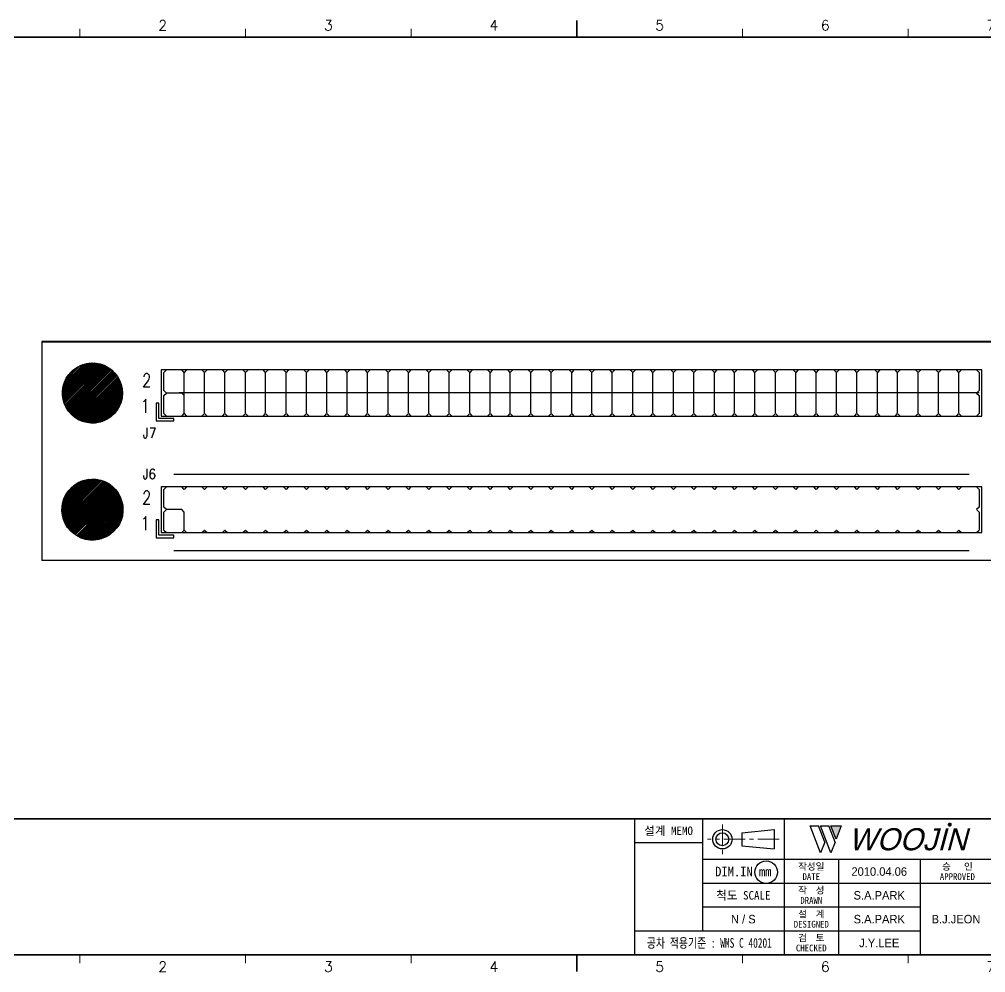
# Model space of a CAD drawing. Extents: x 295 to 953, y 10 to 290.
# Drawn here: x 522.9 to 807.3, y 9.8 to 290.2 of the extents above; entities that cross this region are included whole.
import ezdxf
from ezdxf.enums import TextEntityAlignment as Align

# ---------------------------------------------------------------- set-up
doc = ezdxf.new("R2010")
doc.units = 0
doc.header["$LTSCALE"] = 5
doc.header["$MEASUREMENT"] = 0
doc.linetypes.add('CENTER', pattern=[2, 1.25, -0.25, 0.25, -0.25])
doc.layers.get('0').update_dxf_attribs({"linetype": 'CONTINUOUS', "lineweight": 25})
doc.layers.add('2', color=2, linetype='CENTER', lineweight=13)
doc.layers.add('6', color=6, linetype='CONTINUOUS', lineweight=13)
for name, color, linetype in [('CK', 7, 'CONTINUOUS'), ('D2', 1, 'CONTINUOUS'), ('SHEET', 3, 'CONTINUOUS'), ('문자', 4, 'CONTINUOUS'), ('테두리', 3, 'CONTINUOUS')]:
    doc.layers.add(name, color=color, linetype=linetype)
doc.styles.add('MARK', font='ARLRDBD.TTF')
doc.styles.get("Standard").update_dxf_attribs({"font": 'simplex.shx'})
doc.styles.add('굴림', font='')
doc.styles.add('굴림체', font='')
doc.styles.get('굴림').set_extended_font_data('Gulim')
doc.styles.get('굴림체').set_extended_font_data('GulimChe')

# ---------------------------------------------------------------- blocks, each defined once
blk = doc.blocks.new('B')
at = {"layer": '문자'}
blk.add_hatch(color=256, dxfattribs=at).paths.add_polyline_path([(13.79, 10), (15.31, 6), (16.84, 10)])
at = {"color": 4, "const_width": 0.6}
blk.add_lwpolyline([(48.46, 10.32, 1), (49.06, 10.32, 1)], format="xyb", close=True, dxfattribs=at)
at = {"layer": '문자'}
for p, q in [((10.73, 2), (7.68, 10)), ((7.68, 10), (10.09, 10)), ((11.94, 5.16), (10.09, 10)), ((10.73, 10), (13.15, 10)), ((13.79, 2), (10.73, 10)), ((14.99, 5.16), (13.15, 10)), ((13.79, 10), (16.84, 10)), ((15.31, 6), (13.79, 10)), ((16.84, 10), (15.31, 6)), ((11.94, 5.16), (10.73, 2)), ((14.99, 5.16), (13.79, 2))]:
    blk.add_line(p, q, dxfattribs=at)
at = {"layer": '문자', "style": 'MARK', "oblique": 15}
blk.add_text('WOOJIN', height=6.5, dxfattribs=at).set_placement((36.4, 6), align=Align.MIDDLE_CENTER)
blk = doc.blocks.new('C')
blk.add_line((15, 285), (15, 285))
at = {"layer": '2'}
for p, q in [((252.83, 53.35), (252.83, 44.65)), ((269.53, 49), (248.48, 49))]:
    blk.add_line(p, q, dxfattribs=at)
at = {"layer": 'SHEET'}
for p, q in [((393.14, 60.3), (392.07, 56.28)), ((22, 55), (22, 15)), ((227, 55), (227, 15)), ((247, 55), (247, 22)), ((271, 55), (271, 15)), ((271, 55), (271, 15)), ((333, 55), (333, 15)), ((247, 48), (227, 48)), ((333, 43), (247, 43)), ((287, 43), (287, 15)), ((311, 43), (311, 15)), ((405, 45), (333, 45)), ((333, 36), (247, 36)), ((311, 29), (247, 29)), ((405, 29), (333, 29)), ((396, 29), (396, 15)), ((311, 22), (227, 22))]:
    blk.add_line(p, q, dxfattribs=at)
at = {"layer": 'SHEET', "color": 4}
for p, q in [((258.53, 50.9), (268.03, 51.85)), ((268.03, 51.85), (268.03, 46.15)), ((258.53, 50.9), (258.53, 47.1)), ((258.53, 47.1), (268.03, 46.15))]:
    blk.add_line(p, q, dxfattribs=at)
at = {"layer": 'SHEET'}
for points in [[(333, 55), (380.19, 55), (380.19, 63.49), (333, 63.49)], [(380.19, 55), (405, 55), (405, 63.49), (380.19, 63.49)]]:
    blk.add_lwpolyline(points, close=True, dxfattribs=at)
at = {"layer": 'SHEET', "color": 4}
for radius in [2.85, 1.9]:
    blk.add_circle((252.83, 49), radius, dxfattribs=at)
at = {"layer": 'SHEET'}
blk.add_circle((265.7, 39.32), 3.32, dxfattribs=at)
at = {"layer": '테두리'}
blk.add_line((405, 285), (405, 15), dxfattribs=at)
for points, const_width in [([(210, 290), (210, 285)], 0.5), ([(63.75, 287.5), (63.75, 285)], 0.3), ([(112.5, 287.5), (112.5, 285)], 0.3), ([(161.25, 287.5), (161.25, 285)], 0.3), ([(258.75, 287.5), (258.75, 285)], 0.3), ([(307.5, 287.5), (307.5, 285)], 0.3), ([(356.25, 287.5), (356.25, 285)], 0.3), ([(15, 285), (15, 15), (405, 15), (405, 285), (15, 285)], 0.5), ([(12.5, 240), (15, 240)], 0.3), ([(407.5, 240), (405, 240)], 0.3), ([(12.5, 195), (15, 195)], 0.3), ([(407.5, 195), (405, 195)], 0.3), ([(10, 150), (15, 150)], 0.5), ([(410, 150), (405, 150)], 0.5), ([(12.5, 105), (15, 105)], 0.3), ([(407.5, 105), (405, 105)], 0.3), ([(12.5, 60), (15, 60)], 0.3), ([(407.5, 60), (405, 60)], 0.3), ([(15, 55), (405, 55)], 0.5), ([(63.75, 12.5), (63.75, 15)], 0.3), ([(112.5, 12.5), (112.5, 15)], 0.3), ([(161.25, 12.5), (161.25, 15)], 0.3), ([(210, 10), (210, 15)], 0.5), ([(258.75, 12.5), (258.75, 15)], 0.3), ([(307.5, 12.5), (307.5, 15)], 0.3), ([(356.25, 12.5), (356.25, 15)], 0.3)]:
    blk.add_lwpolyline(points, dxfattribs=dict(at, const_width=const_width))
blk.add_blockref('B', (271, 43))
at = {"layer": '문자'}
for s, p in [('1', (39.38, 288.5)), ('2', (88.12, 288.5)), ('3', (136.88, 288.5)), ('4', (185.62, 288.5)), ('5', (234.38, 288.5)), ('6', (283.12, 288.5)), ('7', (331.88, 288.5)), ('8', (380.62, 288.5)), ('A', (11.5, 262.5)), ('A', (408.5, 262.5)), ('B', (11.5, 217.5)), ('B', (408.5, 217.5)), ('C', (11.5, 172.5)), ('C', (408.5, 172.5)), ('D', (11.5, 127.5)), ('D', (408.5, 127.5)), ('E', (11.5, 82.5)), ('E', (408.5, 82.5)), ('F', (11.5, 37.5)), ('F', (408.5, 37.5)), ('1', (39.38, 11.5)), ('2', (88.12, 11.5)), ('3', (136.88, 11.5)), ('4', (185.62, 11.5)), ('5', (234.38, 11.5)), ('6', (283.12, 11.5)), ('7', (331.88, 11.5)), ('8', (380.62, 11.5))]:
    blk.add_text(s, height=3, dxfattribs=at).set_placement(p, align=Align.MIDDLE)
at = {"layer": '문자', "style": '굴림체'}
for s, height, p in [('SUB-TITLE', 2, (339.77, 61.98)), ('SHEET', 2, (384.24, 61.74)), ('설계 MEMO', 2.5, (237, 51.5)), ('DIM.IN mm', 2.85, (259, 39.5)), ('작성일', 2, (279, 41)), ('승   인', 2, (322, 41)), ('DATE', 2, (279, 38)), ('APPROVED', 2, (322, 38)), ('작  성', 2, (279, 34)), ('척도 SCALE', 2.5, (259, 32.5)), ('DRAWN', 2, (279, 31)), ('설  계', 2, (279, 27)), ('DESIGNED', 2, (279, 24)), ('검  토', 2, (279, 20)), ('CHECKED', 2, (279, 17))]:
    blk.add_text(s, height=height, dxfattribs=at).set_placement(p, align=Align.MIDDLE_CENTER)
blk.add_text('개정  REVISION', height=3, rotation=90, dxfattribs=at).set_placement((18.5, 35), align=Align.MIDDLE_CENTER)
for s, p in [('TITLE', (333.95, 42.05)), ('DWG.NO.', (333.95, 26.15))]:
    blk.add_text(s, height=2, dxfattribs=at).set_placement(p)
at = {"layer": '문자', "style": '굴림체', "width": 0.75}
blk.add_text('공차 적용기준 : WMS C 40201', height=2.85, dxfattribs=at).set_placement((249, 18.5), align=Align.MIDDLE_CENTER)

msp = doc.modelspace()

# ---------------------------------------------------------------- linework, layer by layer
at = {"layer": 'CK', "color": 7}
for p, q in [((535.57, 180.91), (543.8, 189.14)), ((535.57, 180.45), (544.26, 189.14)), ((535.57, 180.07), (544.64, 189.14)), ((535.57, 179.62), (545.1, 189.14)), ((535.65, 181.44), (543.35, 189.06)), ((535.65, 179.23), (545.48, 189.06)), ((535.73, 178.85), (545.86, 189.06)), ((535.73, 181.9), (542.81, 188.99)), ((535.73, 178.47), (546.24, 188.99)), ((535.8, 178.17), (546.55, 188.91)), ((535.88, 182.51), (542.28, 188.91)), ((535.95, 177.79), (546.93, 188.76)), ((536.03, 183.12), (541.67, 188.68)), ((536.03, 177.48), (547.23, 188.68)), ((536.11, 177.18), (547.54, 188.61)), ((536.26, 183.81), (540.91, 188.45)), ((536.26, 176.87), (547.84, 188.45)), ((536.41, 176.57), (548.15, 188.3)), ((536.56, 176.26), (548.45, 188.15)), ((536.72, 184.64), (540.07, 188)), ((536.72, 175.96), (548.76, 188)), ((536.87, 175.73), (548.98, 187.85)), ((539.31, 187.54), (540.37, 188.15)), ((540.37, 188.15), (541.59, 188.68)), ((541.59, 188.68), (542.81, 188.99)), ((542.81, 188.99), (544.11, 189.14)), ((544.11, 189.14), (545.4, 189.06)), ((545.4, 189.06), (546.7, 188.84)), ((546.7, 188.84), (547.92, 188.45)), ((547.92, 188.45), (549.06, 187.85)), ((549.06, 187.85), (550.13, 187.08)), ((536.72, 184.64), (537.48, 185.71)), ((537.02, 175.42), (549.29, 187.69)), ((537.17, 175.2), (549.52, 187.54)), ((537.4, 174.97), (549.75, 187.31)), ((537.48, 185.71), (538.32, 186.7)), ((537.55, 174.74), (549.98, 187.16)), ((537.71, 186.09), (538.62, 187.01)), ((537.78, 174.51), (550.28, 186.93)), ((537.94, 174.28), (550.43, 186.78)), ((538.16, 174.05), (550.66, 186.55)), ((538.32, 186.7), (539.31, 187.54)), ((538.39, 173.82), (550.89, 186.32)), ((538.62, 173.6), (551.12, 186.09)), ((538.85, 173.44), (551.27, 185.86)), ((539.08, 173.21), (551.5, 185.64)), ((539.38, 173.06), (551.65, 185.41)), ((539.61, 172.91), (551.88, 185.1)), ((539.84, 172.68), (552.03, 184.87)), ((550.13, 187.08), (551.04, 186.17)), ((551.04, 186.17), (551.8, 185.18)), ((551.8, 185.18), (552.41, 184.04)), ((559.73, 185.64), (559.58, 185.25)), ((559.58, 185.25), (559.58, 185.03)), ((559.81, 185.79), (559.73, 185.64)), ((560.11, 186.02), (559.81, 185.79)), ((560.64, 186.02), (560.11, 186.02)), ((560.95, 185.79), (560.64, 186.02)), ((561.1, 185.64), (560.95, 185.79)), ((561.25, 185.25), (561.1, 185.64)), ((561.1, 184.49), (561.25, 184.87)), ((561.25, 184.87), (561.25, 185.25)), ((564.68, 187.08), (564.68, 173.52)), ((806.16, 187.08), (564.68, 187.08)), ((566.21, 187.08), (565.44, 186.32)), ((565.44, 181.06), (565.44, 186.32)), ((570.7, 187.08), (566.21, 187.08)), ((571.39, 186.32), (570.7, 187.08)), ((572.15, 187.08), (571.39, 186.32)), ((571.39, 174.51), (571.39, 186.47)), ((576.65, 187.08), (572.15, 187.08)), ((577.41, 186.32), (576.65, 187.08)), ((578.17, 187.08), (577.41, 186.32)), ((577.41, 174.51), (577.41, 186.47)), ((582.67, 187.08), (578.17, 187.08)), ((583.43, 186.32), (582.67, 187.08)), ((584.19, 187.08), (583.43, 186.32)), ((583.43, 174.51), (583.43, 186.47)), ((588.68, 187.08), (584.19, 187.08)), ((589.45, 186.32), (588.68, 187.08)), ((590.21, 187.08), (589.45, 186.32)), ((589.45, 174.51), (589.45, 186.47)), ((594.7, 187.08), (590.21, 187.08)), ((595.39, 186.32), (594.7, 187.08)), ((596.15, 187.08), (595.39, 186.32)), ((595.39, 174.51), (595.39, 186.47)), ((600.65, 187.08), (596.15, 187.08)), ((601.41, 186.32), (600.65, 187.08)), ((602.17, 187.08), (601.41, 186.32)), ((601.41, 174.51), (601.41, 186.47)), ((606.67, 187.08), (602.17, 187.08)), ((607.43, 186.32), (606.67, 187.08)), ((608.19, 187.08), (607.43, 186.32)), ((607.43, 174.51), (607.43, 186.47)), ((612.69, 187.08), (608.19, 187.08)), ((613.45, 186.32), (612.69, 187.08)), ((614.14, 187.08), (613.45, 186.32)), ((613.45, 174.51), (613.45, 186.47)), ((618.71, 187.08), (614.14, 187.08)), ((619.39, 186.32), (618.71, 187.08)), ((620.16, 187.08), (619.39, 186.32)), ((619.39, 174.51), (619.39, 186.47)), ((624.65, 187.08), (620.16, 187.08)), ((625.41, 186.32), (624.65, 187.08)), ((626.18, 187.08), (625.41, 186.32)), ((625.41, 174.51), (625.41, 186.47)), ((630.67, 187.08), (626.18, 187.08)), ((631.43, 186.32), (630.67, 187.08)), ((632.2, 187.08), (631.43, 186.32)), ((631.43, 174.51), (631.43, 186.47)), ((636.69, 187.08), (632.2, 187.08)), ((637.45, 186.32), (636.69, 187.08)), ((638.14, 187.08), (637.45, 186.32)), ((637.45, 174.51), (637.45, 186.47)), ((642.63, 187.08), (638.14, 187.08)), ((643.4, 186.32), (642.63, 187.08)), ((644.16, 187.08), (643.4, 186.32)), ((643.4, 174.51), (643.4, 186.47)), ((648.65, 187.08), (644.16, 187.08)), ((649.42, 186.32), (648.65, 187.08)), ((650.18, 187.08), (649.42, 186.32)), ((649.42, 174.51), (649.42, 186.47)), ((654.67, 187.08), (650.18, 187.08)), ((655.44, 186.32), (654.67, 187.08)), ((656.2, 187.08), (655.44, 186.32)), ((655.44, 174.51), (655.44, 186.47)), ((660.69, 187.08), (656.2, 187.08)), ((661.46, 186.32), (660.69, 187.08)), ((662.14, 187.08), (661.46, 186.32)), ((661.46, 174.51), (661.46, 186.47)), ((666.64, 187.08), (662.14, 187.08)), ((667.4, 186.32), (666.64, 187.08)), ((668.16, 187.08), (667.4, 186.32)), ((667.4, 174.51), (667.4, 186.47)), ((672.66, 187.08), (668.16, 187.08)), ((673.42, 186.32), (672.66, 187.08)), ((674.18, 187.08), (673.42, 186.32)), ((673.42, 174.51), (673.42, 186.47)), ((678.68, 187.08), (674.18, 187.08)), ((679.44, 186.32), (678.68, 187.08)), ((680.2, 187.08), (679.44, 186.32)), ((679.44, 174.51), (679.44, 186.47)), ((684.7, 187.08), (680.2, 187.08)), ((685.46, 186.32), (684.7, 187.08)), ((686.14, 187.08), (685.46, 186.32)), ((685.46, 174.51), (685.46, 186.47)), ((690.64, 187.08), (686.14, 187.08)), ((691.4, 186.32), (690.64, 187.08)), ((692.16, 187.08), (691.4, 186.32)), ((691.4, 174.51), (691.4, 186.47)), ((696.66, 187.08), (692.16, 187.08)), ((697.42, 186.32), (696.66, 187.08)), ((698.18, 187.08), (697.42, 186.32)), ((697.42, 174.51), (697.42, 186.47)), ((702.68, 187.08), (698.18, 187.08)), ((703.44, 186.32), (702.68, 187.08)), ((704.2, 187.08), (703.44, 186.32)), ((703.44, 174.51), (703.44, 186.47)), ((708.7, 187.08), (704.2, 187.08)), ((709.39, 186.32), (708.7, 187.08)), ((710.15, 187.08), (709.39, 186.32)), ((709.39, 174.51), (709.39, 186.47)), ((714.64, 187.08), (710.15, 187.08)), ((715.41, 186.32), (714.64, 187.08)), ((716.17, 187.08), (715.41, 186.32)), ((715.41, 174.51), (715.41, 186.47)), ((720.66, 187.08), (716.17, 187.08)), ((721.43, 186.32), (720.66, 187.08)), ((722.19, 187.08), (721.43, 186.32)), ((721.43, 174.51), (721.43, 186.47)), ((726.68, 187.08), (722.19, 187.08)), ((727.45, 186.32), (726.68, 187.08)), ((728.21, 187.08), (727.45, 186.32)), ((727.45, 174.51), (727.45, 186.47)), ((732.7, 187.08), (728.21, 187.08)), ((733.39, 186.32), (732.7, 187.08)), ((734.15, 187.08), (733.39, 186.32)), ((733.39, 174.51), (733.39, 186.47)), ((738.65, 187.08), (734.15, 187.08)), ((739.41, 186.32), (738.65, 187.08)), ((740.17, 187.08), (739.41, 186.32)), ((739.41, 174.51), (739.41, 186.47)), ((744.67, 187.08), (740.17, 187.08)), ((745.43, 186.32), (744.67, 187.08)), ((746.19, 187.08), (745.43, 186.32)), ((745.43, 174.51), (745.43, 186.47)), ((750.69, 187.08), (746.19, 187.08)), ((751.45, 186.32), (750.69, 187.08)), ((752.13, 187.08), (751.45, 186.32)), ((751.45, 174.51), (751.45, 186.47)), ((756.71, 187.08), (752.13, 187.08)), ((757.39, 186.32), (756.71, 187.08)), ((758.15, 187.08), (757.39, 186.32)), ((757.39, 174.51), (757.39, 186.47)), ((762.65, 187.08), (758.15, 187.08)), ((763.41, 186.32), (762.65, 187.08)), ((764.17, 187.08), (763.41, 186.32)), ((763.41, 174.51), (763.41, 186.47)), ((768.67, 187.08), (764.17, 187.08)), ((769.43, 186.32), (768.67, 187.08)), ((770.19, 187.08), (769.43, 186.32)), ((769.43, 174.51), (769.43, 186.47)), ((774.69, 187.08), (770.19, 187.08)), ((775.45, 186.32), (774.69, 187.08)), ((776.14, 187.08), (775.45, 186.32)), ((775.45, 174.51), (775.45, 186.47)), ((780.71, 187.08), (776.14, 187.08)), ((781.39, 186.32), (780.71, 187.08)), ((782.16, 187.08), (781.39, 186.32)), ((781.39, 174.51), (781.39, 186.47)), ((786.65, 187.08), (782.16, 187.08)), ((787.41, 186.32), (786.65, 187.08)), ((788.18, 187.08), (787.41, 186.32)), ((787.41, 174.51), (787.41, 186.47)), ((792.67, 187.08), (788.18, 187.08)), ((793.43, 186.32), (792.67, 187.08)), ((794.2, 187.08), (793.43, 186.32)), ((793.43, 174.51), (793.43, 186.47)), ((798.69, 187.08), (794.2, 187.08)), ((799.45, 186.32), (798.69, 187.08)), ((800.14, 187.08), (799.45, 186.32)), ((799.45, 174.51), (799.45, 186.47)), ((804.64, 187.08), (800.14, 187.08)), ((805.4, 186.32), (804.64, 187.08)), ((805.4, 186.32), (805.4, 181.06)), ((806.16, 173.52), (806.16, 187.08)), ((535.57, 180.99), (535.8, 182.28)), ((535.8, 182.28), (536.18, 183.5)), ((536.18, 183.5), (536.72, 184.64)), ((540.15, 172.53), (552.19, 184.57)), ((540.45, 172.38), (552.34, 184.26)), ((540.76, 172.3), (552.49, 184.04)), ((540.98, 172.15), (552.57, 183.73)), ((541.36, 172), (552.72, 183.43)), ((541.67, 171.92), (552.79, 183.04)), ((541.97, 171.77), (552.95, 182.74)), ((542.28, 171.69), (553.02, 182.43)), ((542.66, 171.61), (553.1, 182.05)), ((552.41, 184.04), (552.87, 182.82)), ((552.87, 182.82), (553.18, 181.6)), ((559.42, 181.98), (560.8, 183.88)), ((560.8, 183.88), (561.1, 184.49)), ((535.57, 179.69), (535.57, 180.99)), ((535.8, 178.4), (535.57, 179.69)), ((543.04, 171.54), (553.18, 181.67)), ((543.42, 171.54), (553.18, 181.29)), ((543.8, 171.46), (553.25, 180.91)), ((544.18, 171.46), (553.25, 180.53)), ((544.64, 171.46), (553.25, 180.07)), ((545.1, 171.46), (553.25, 179.62)), ((553.18, 181.6), (553.25, 180.3)), ((553.25, 180.23), (553.18, 178.93)), ((553.25, 180.3), (553.25, 180.23)), ((561.33, 181.98), (559.42, 181.98)), ((566.21, 180.3), (565.44, 181.06)), ((565.44, 179.54), (566.21, 180.3)), ((565.44, 174.28), (565.44, 179.54)), ((570.7, 180.3), (566.21, 180.3)), ((569.94, 180.45), (805.4, 180.45)), ((571.39, 179.54), (570.7, 180.3)), ((571.39, 174.28), (571.39, 179.54)), ((805.4, 181.06), (804.64, 180.3)), ((804.64, 180.3), (805.4, 179.54)), ((805.4, 179.54), (805.4, 174.28)), ((536.11, 177.18), (535.8, 178.4)), ((536.64, 176.03), (536.11, 177.18)), ((545.56, 171.54), (553.18, 179.16)), ((546.09, 171.61), (553.1, 178.62)), ((546.7, 171.77), (552.95, 178.09)), ((547.31, 171.92), (552.79, 177.41)), ((547.99, 172.22), (552.49, 176.72)), ((552.41, 176.49), (551.73, 175.35)), ((552.87, 177.63), (552.41, 176.49)), ((553.18, 178.93), (552.87, 177.63)), ((559.73, 177.94), (559.42, 177.71)), ((560.11, 178.47), (559.73, 177.94)), ((560.11, 174.51), (560.11, 178.47)), ((563.92, 177.33), (563.16, 177.33)), ((563.16, 177.33), (563.16, 172.07)), ((563.92, 172.83), (563.92, 177.33)), ((537.4, 174.97), (536.64, 176.03)), ((538.24, 173.98), (537.4, 174.97)), ((539.23, 173.14), (538.24, 173.98)), ((548.83, 172.68), (552.11, 175.88)), ((550.97, 174.36), (549.98, 173.44)), ((551.73, 175.35), (550.97, 174.36)), ((564.68, 173.52), (806.16, 173.52)), ((565.44, 174.28), (566.21, 173.52)), ((566.21, 173.52), (570.7, 173.52)), ((570.7, 173.52), (571.39, 174.28)), ((571.39, 174.28), (572.15, 173.52)), ((572.15, 173.52), (576.65, 173.52)), ((576.65, 173.52), (577.41, 174.28)), ((577.41, 174.28), (578.17, 173.52)), ((578.17, 173.52), (582.67, 173.52)), ((582.67, 173.52), (583.43, 174.28)), ((583.43, 174.28), (584.19, 173.52)), ((584.19, 173.52), (588.68, 173.52)), ((588.68, 173.52), (589.45, 174.28)), ((589.45, 174.28), (590.21, 173.52)), ((590.21, 173.52), (594.7, 173.52)), ((594.7, 173.52), (595.39, 174.28)), ((595.39, 174.28), (596.15, 173.52)), ((596.15, 173.52), (600.65, 173.52)), ((600.65, 173.52), (601.41, 174.28)), ((601.41, 174.28), (602.17, 173.52)), ((602.17, 173.52), (606.67, 173.52)), ((606.67, 173.52), (607.43, 174.28)), ((607.43, 174.28), (608.19, 173.52)), ((608.19, 173.52), (612.69, 173.52)), ((612.69, 173.52), (613.45, 174.28)), ((613.45, 174.28), (614.14, 173.52)), ((614.14, 173.52), (618.71, 173.52)), ((618.71, 173.52), (619.39, 174.28)), ((619.39, 174.28), (620.16, 173.52)), ((620.16, 173.52), (624.65, 173.52)), ((624.65, 173.52), (625.41, 174.28)), ((625.41, 174.28), (626.18, 173.52)), ((626.18, 173.52), (630.67, 173.52)), ((630.67, 173.52), (631.43, 174.28)), ((631.43, 174.28), (632.2, 173.52)), ((632.2, 173.52), (636.69, 173.52)), ((636.69, 173.52), (637.45, 174.28)), ((637.45, 174.28), (638.14, 173.52)), ((638.14, 173.52), (642.63, 173.52)), ((642.63, 173.52), (643.4, 174.28)), ((643.4, 174.28), (644.16, 173.52)), ((644.16, 173.52), (648.65, 173.52)), ((648.65, 173.52), (649.42, 174.28)), ((649.42, 174.28), (650.18, 173.52)), ((650.18, 173.52), (654.67, 173.52)), ((654.67, 173.52), (655.44, 174.28)), ((655.44, 174.28), (656.2, 173.52)), ((656.2, 173.52), (660.69, 173.52)), ((660.69, 173.52), (661.46, 174.28)), ((661.46, 174.28), (662.14, 173.52)), ((662.14, 173.52), (666.64, 173.52)), ((666.64, 173.52), (667.4, 174.28)), ((667.4, 174.28), (668.16, 173.52)), ((668.16, 173.52), (672.66, 173.52)), ((672.66, 173.52), (673.42, 174.28)), ((673.42, 174.28), (674.18, 173.52)), ((674.18, 173.52), (678.68, 173.52)), ((678.68, 173.52), (679.44, 174.28)), ((679.44, 174.28), (680.2, 173.52)), ((680.2, 173.52), (684.7, 173.52)), ((684.7, 173.52), (685.46, 174.28)), ((685.46, 174.28), (686.14, 173.52)), ((686.14, 173.52), (690.64, 173.52)), ((690.64, 173.52), (691.4, 174.28)), ((691.4, 174.28), (692.16, 173.52)), ((692.16, 173.52), (696.66, 173.52)), ((696.66, 173.52), (697.42, 174.28)), ((697.42, 174.28), (698.18, 173.52)), ((698.18, 173.52), (702.68, 173.52)), ((702.68, 173.52), (703.44, 174.28)), ((703.44, 174.28), (704.2, 173.52)), ((704.2, 173.52), (708.7, 173.52)), ((708.7, 173.52), (709.39, 174.28)), ((709.39, 174.28), (710.15, 173.52)), ((710.15, 173.52), (714.64, 173.52)), ((714.64, 173.52), (715.41, 174.28)), ((715.41, 174.28), (716.17, 173.52)), ((716.17, 173.52), (720.66, 173.52)), ((720.66, 173.52), (721.43, 174.28)), ((721.43, 174.28), (722.19, 173.52)), ((722.19, 173.52), (726.68, 173.52)), ((726.68, 173.52), (727.45, 174.28)), ((727.45, 174.28), (728.21, 173.52)), ((728.21, 173.52), (732.7, 173.52)), ((732.7, 173.52), (733.39, 174.28)), ((733.39, 174.28), (734.15, 173.52)), ((734.15, 173.52), (738.65, 173.52)), ((738.65, 173.52), (739.41, 174.28)), ((739.41, 174.28), (740.17, 173.52)), ((740.17, 173.52), (744.67, 173.52)), ((744.67, 173.52), (745.43, 174.28)), ((745.43, 174.28), (746.19, 173.52)), ((746.19, 173.52), (750.69, 173.52)), ((750.69, 173.52), (751.45, 174.28)), ((751.45, 174.28), (752.13, 173.52)), ((752.13, 173.52), (756.71, 173.52)), ((756.71, 173.52), (757.39, 174.28)), ((757.39, 174.28), (758.15, 173.52)), ((758.15, 173.52), (762.65, 173.52)), ((762.65, 173.52), (763.41, 174.28)), ((763.41, 174.28), (764.17, 173.52)), ((764.17, 173.52), (768.67, 173.52)), ((768.67, 173.52), (769.43, 174.28)), ((769.43, 174.28), (770.19, 173.52)), ((770.19, 173.52), (774.69, 173.52)), ((774.69, 173.52), (775.45, 174.28)), ((775.45, 174.28), (776.14, 173.52)), ((776.14, 173.52), (780.71, 173.52)), ((780.71, 173.52), (781.39, 174.28)), ((781.39, 174.28), (782.16, 173.52)), ((782.16, 173.52), (786.65, 173.52)), ((786.65, 173.52), (787.41, 174.28)), ((787.41, 174.28), (788.18, 173.52)), ((788.18, 173.52), (792.67, 173.52)), ((792.67, 173.52), (793.43, 174.28)), ((793.43, 174.28), (794.2, 173.52)), ((794.2, 173.52), (798.69, 173.52)), ((798.69, 173.52), (799.45, 174.28)), ((799.45, 174.28), (800.14, 173.52)), ((800.14, 173.52), (804.64, 173.52)), ((804.64, 173.52), (805.4, 174.28)), ((540.3, 172.45), (539.23, 173.14)), ((541.52, 171.92), (540.3, 172.45)), ((542.74, 171.61), (541.52, 171.92)), ((544.03, 171.46), (542.74, 171.61)), ((545.33, 171.46), (544.03, 171.46)), ((546.55, 171.69), (545.33, 171.46)), ((547.77, 172.15), (546.55, 171.69)), ((548.98, 172.68), (547.77, 172.15)), ((549.98, 173.44), (548.98, 172.68)), ((563.16, 172.07), (568.42, 172.07)), ((568.42, 172.83), (563.92, 172.83)), ((568.42, 172.07), (568.42, 172.83)), ((559.42, 167.96), (559.42, 167.73)), ((560.49, 167.73), (560.49, 170.01)), ((561.41, 170.01), (562.85, 170.01)), ((562.85, 170.01), (561.79, 166.97)), ((559.42, 167.73), (559.5, 167.27)), ((559.5, 167.27), (559.65, 167.12)), ((559.65, 167.12), (559.81, 166.97)), ((559.81, 166.97), (560.03, 166.97)), ((560.03, 166.97), (560.26, 167.12)), ((560.26, 167.12), (560.34, 167.27)), ((560.34, 167.27), (560.49, 167.73)), ((560.49, 155.69), (560.49, 157.97)), ((561.41, 156.68), (561.48, 157.44)), ((561.41, 155.99), (561.41, 156.68)), ((561.48, 157.44), (561.71, 157.82)), ((561.48, 156.37), (561.71, 156.68)), ((561.71, 157.82), (562.01, 157.97)), ((561.71, 156.68), (562.01, 156.83)), ((562.01, 157.97), (562.24, 157.97)), ((562.01, 156.83), (562.09, 156.83)), ((562.09, 156.83), (562.47, 156.68)), ((562.24, 157.97), (562.55, 157.82)), ((562.47, 156.68), (562.62, 156.37)), ((562.55, 157.82), (562.62, 157.52)), ((568.42, 156.45), (802.43, 156.45)), ((535.42, 146.16), (544.26, 155)), ((535.42, 145.71), (544.64, 155)), ((535.42, 146.62), (543.8, 154.93)), ((535.42, 145.33), (545.1, 154.93)), ((535.5, 147.08), (543.35, 154.93)), ((535.5, 144.94), (545.48, 154.93)), ((535.57, 147.61), (542.81, 154.85)), ((535.57, 144.56), (545.86, 154.85)), ((535.57, 144.18), (546.24, 154.77)), ((535.73, 148.14), (542.28, 154.7)), ((535.73, 143.8), (546.55, 154.7)), ((535.8, 143.5), (546.93, 154.62)), ((535.88, 148.75), (541.67, 154.55)), ((535.88, 143.19), (547.23, 154.55)), ((536.03, 142.81), (547.54, 154.39)), ((536.11, 149.44), (540.98, 154.32)), ((536.11, 142.51), (547.84, 154.32)), ((536.26, 142.2), (548.15, 154.16)), ((536.41, 141.97), (548.45, 154.01)), ((536.49, 150.28), (540.15, 153.86)), ((536.56, 141.67), (548.76, 153.86)), ((536.72, 141.36), (548.98, 153.71)), ((539.38, 153.4), (540.45, 154.09)), ((540.45, 154.09), (541.67, 154.55)), ((541.67, 154.55), (542.96, 154.85)), ((542.96, 154.85), (544.26, 155)), ((544.26, 155), (545.56, 154.93)), ((545.56, 154.93), (546.85, 154.62)), ((546.85, 154.62), (548.07, 154.24)), ((548.07, 154.24), (549.21, 153.63)), ((549.21, 153.63), (550.2, 152.87)), ((559.42, 155.99), (559.42, 155.69)), ((559.42, 155.69), (559.5, 155.23)), ((559.5, 155.23), (559.65, 155.16)), ((559.65, 155.16), (559.81, 155)), ((559.81, 155), (560.03, 155)), ((560.03, 155), (560.26, 155.16)), ((560.26, 155.16), (560.34, 155.23)), ((560.34, 155.23), (560.49, 155.69)), ((561.41, 155.99), (561.48, 156.37)), ((561.48, 155.38), (561.41, 155.99)), ((561.71, 155.16), (561.48, 155.38)), ((562.01, 155), (561.71, 155.16)), ((562.09, 155), (562.01, 155)), ((562.47, 155.16), (562.09, 155)), ((562.62, 155.38), (562.47, 155.16)), ((562.62, 156.37), (562.78, 155.99)), ((562.78, 155.84), (562.62, 155.38)), ((562.78, 155.99), (562.78, 155.84)), ((536.72, 150.58), (537.48, 151.65)), ((536.87, 141.13), (549.29, 153.56)), ((537.02, 140.83), (549.52, 153.4)), ((537.17, 140.6), (549.82, 153.17)), ((537.33, 151.5), (538.93, 153.1)), ((537.4, 140.37), (550.05, 153.02)), ((537.48, 151.65), (538.32, 152.64)), ((537.55, 140.14), (550.28, 152.79)), ((537.78, 139.92), (550.51, 152.64)), ((538.01, 139.69), (550.74, 152.41)), ((538.24, 139.46), (550.97, 152.18)), ((538.32, 152.64), (539.38, 153.4)), ((538.47, 139.23), (551.12, 151.96)), ((538.7, 139.08), (551.35, 151.73)), ((538.93, 138.85), (551.5, 151.5)), ((539.15, 138.7), (551.73, 151.27)), ((539.38, 138.54), (551.88, 150.96)), ((539.69, 138.32), (552.03, 150.74)), ((550.2, 152.87), (551.19, 151.96)), ((551.19, 151.96), (551.96, 150.89)), ((551.96, 150.89), (552.57, 149.75)), ((559.73, 151.12), (559.58, 150.74)), ((559.58, 150.74), (559.58, 150.51)), ((559.81, 151.27), (559.73, 151.12)), ((560.11, 151.5), (559.81, 151.27)), ((560.64, 151.5), (560.11, 151.5)), ((560.95, 151.27), (560.64, 151.5)), ((561.1, 151.12), (560.95, 151.27)), ((561.25, 150.74), (561.1, 151.12)), ((561.25, 150.35), (561.25, 150.74)), ((564.68, 152.72), (564.68, 139.23)), ((806.16, 152.72), (564.68, 152.72)), ((566.21, 152.72), (565.44, 151.96)), ((565.44, 146.7), (565.44, 151.96)), ((570.7, 152.72), (566.21, 152.72)), ((571.39, 151.96), (570.7, 152.72)), ((572.15, 152.72), (571.39, 151.96)), ((576.65, 152.72), (572.15, 152.72)), ((577.41, 151.96), (576.65, 152.72)), ((578.17, 152.72), (577.41, 151.96)), ((582.67, 152.72), (578.17, 152.72)), ((583.43, 151.96), (582.67, 152.72)), ((584.19, 152.72), (583.43, 151.96)), ((588.68, 152.72), (584.19, 152.72)), ((589.45, 151.96), (588.68, 152.72)), ((590.21, 152.72), (589.45, 151.96)), ((594.7, 152.72), (590.21, 152.72)), ((595.39, 151.96), (594.7, 152.72)), ((596.15, 152.72), (595.39, 151.96)), ((600.65, 152.72), (596.15, 152.72)), ((601.41, 151.96), (600.65, 152.72)), ((602.17, 152.72), (601.41, 151.96)), ((606.67, 152.72), (602.17, 152.72)), ((607.43, 151.96), (606.67, 152.72)), ((608.19, 152.72), (607.43, 151.96)), ((612.69, 152.72), (608.19, 152.72)), ((613.45, 151.96), (612.69, 152.72)), ((614.14, 152.72), (613.45, 151.96)), ((618.71, 152.72), (614.14, 152.72)), ((619.39, 151.96), (618.71, 152.72)), ((620.16, 152.72), (619.39, 151.96)), ((624.65, 152.72), (620.16, 152.72)), ((625.41, 151.96), (624.65, 152.72)), ((626.18, 152.72), (625.41, 151.96)), ((630.67, 152.72), (626.18, 152.72)), ((631.43, 151.96), (630.67, 152.72)), ((632.2, 152.72), (631.43, 151.96)), ((636.69, 152.72), (632.2, 152.72)), ((637.45, 151.96), (636.69, 152.72)), ((638.14, 152.72), (637.45, 151.96)), ((642.63, 152.72), (638.14, 152.72)), ((643.4, 151.96), (642.63, 152.72)), ((644.16, 152.72), (643.4, 151.96)), ((648.65, 152.72), (644.16, 152.72)), ((649.42, 151.96), (648.65, 152.72)), ((650.18, 152.72), (649.42, 151.96)), ((654.67, 152.72), (650.18, 152.72)), ((655.44, 151.96), (654.67, 152.72)), ((656.2, 152.72), (655.44, 151.96)), ((660.69, 152.72), (656.2, 152.72)), ((661.46, 151.96), (660.69, 152.72)), ((662.14, 152.72), (661.46, 151.96)), ((666.64, 152.72), (662.14, 152.72)), ((667.4, 151.96), (666.64, 152.72)), ((668.16, 152.72), (667.4, 151.96)), ((672.66, 152.72), (668.16, 152.72)), ((673.42, 151.96), (672.66, 152.72)), ((674.18, 152.72), (673.42, 151.96)), ((678.68, 152.72), (674.18, 152.72)), ((679.44, 151.96), (678.68, 152.72)), ((680.2, 152.72), (679.44, 151.96)), ((684.7, 152.72), (680.2, 152.72)), ((685.46, 151.96), (684.7, 152.72)), ((686.14, 152.72), (685.46, 151.96)), ((690.64, 152.72), (686.14, 152.72)), ((691.4, 151.96), (690.64, 152.72)), ((692.16, 152.72), (691.4, 151.96)), ((696.66, 152.72), (692.16, 152.72)), ((697.42, 151.96), (696.66, 152.72)), ((698.18, 152.72), (697.42, 151.96)), ((702.68, 152.72), (698.18, 152.72)), ((703.44, 151.96), (702.68, 152.72)), ((704.2, 152.72), (703.44, 151.96)), ((708.7, 152.72), (704.2, 152.72)), ((709.39, 151.96), (708.7, 152.72)), ((710.15, 152.72), (709.39, 151.96)), ((714.64, 152.72), (710.15, 152.72)), ((715.41, 151.96), (714.64, 152.72)), ((716.17, 152.72), (715.41, 151.96)), ((720.66, 152.72), (716.17, 152.72)), ((721.43, 151.96), (720.66, 152.72)), ((722.19, 152.72), (721.43, 151.96)), ((726.68, 152.72), (722.19, 152.72)), ((727.45, 151.96), (726.68, 152.72)), ((728.21, 152.72), (727.45, 151.96)), ((732.7, 152.72), (728.21, 152.72)), ((733.39, 151.96), (732.7, 152.72)), ((734.15, 152.72), (733.39, 151.96)), ((738.65, 152.72), (734.15, 152.72)), ((739.41, 151.96), (738.65, 152.72)), ((740.17, 152.72), (739.41, 151.96)), ((744.67, 152.72), (740.17, 152.72)), ((745.43, 151.96), (744.67, 152.72)), ((746.19, 152.72), (745.43, 151.96)), ((750.69, 152.72), (746.19, 152.72)), ((751.45, 151.96), (750.69, 152.72)), ((752.13, 152.72), (751.45, 151.96)), ((756.71, 152.72), (752.13, 152.72)), ((757.39, 151.96), (756.71, 152.72)), ((758.15, 152.72), (757.39, 151.96)), ((762.65, 152.72), (758.15, 152.72)), ((763.41, 151.96), (762.65, 152.72)), ((764.17, 152.72), (763.41, 151.96)), ((768.67, 152.72), (764.17, 152.72)), ((769.43, 151.96), (768.67, 152.72)), ((770.19, 152.72), (769.43, 151.96)), ((774.69, 152.72), (770.19, 152.72)), ((775.45, 151.96), (774.69, 152.72)), ((776.14, 152.72), (775.45, 151.96)), ((780.71, 152.72), (776.14, 152.72)), ((781.39, 151.96), (780.71, 152.72)), ((782.16, 152.72), (781.39, 151.96)), ((786.65, 152.72), (782.16, 152.72)), ((787.41, 151.96), (786.65, 152.72)), ((788.18, 152.72), (787.41, 151.96)), ((792.67, 152.72), (788.18, 152.72)), ((793.43, 151.96), (792.67, 152.72)), ((794.2, 152.72), (793.43, 151.96)), ((798.69, 152.72), (794.2, 152.72)), ((799.45, 151.96), (798.69, 152.72)), ((800.14, 152.72), (799.45, 151.96)), ((804.64, 152.72), (800.14, 152.72)), ((805.4, 151.96), (804.64, 152.72)), ((805.4, 151.96), (805.4, 146.7)), ((806.16, 139.23), (806.16, 152.72)), ((535.5, 146.93), (535.73, 148.22)), ((535.73, 148.22), (536.11, 149.44)), ((536.11, 149.44), (536.72, 150.58)), ((539.92, 138.16), (552.19, 150.43)), ((540.22, 138.01), (552.34, 150.2)), ((540.53, 137.86), (552.49, 149.9)), ((540.83, 137.78), (552.64, 149.59)), ((541.14, 137.63), (552.79, 149.29)), ((541.44, 137.48), (552.87, 148.98)), ((541.75, 137.4), (553.02, 148.68)), ((542.05, 137.32), (553.1, 148.3)), ((542.43, 137.25), (553.18, 147.99)), ((552.57, 149.75), (553.02, 148.53)), ((553.02, 148.53), (553.33, 147.31)), ((559.42, 147.46), (560.8, 149.36)), ((560.8, 149.36), (561.1, 149.97)), ((561.1, 149.97), (561.25, 150.35)), ((535.42, 145.63), (535.5, 146.93)), ((535.57, 144.34), (535.42, 145.63)), ((542.81, 137.17), (553.25, 147.61)), ((543.19, 137.1), (553.33, 147.23)), ((543.57, 137.02), (553.4, 146.85)), ((543.96, 137.02), (553.4, 146.47)), ((544.34, 137.02), (553.4, 146.01)), ((544.79, 137.02), (553.4, 145.63)), ((545.25, 137.02), (553.4, 145.17)), ((553.4, 145.4), (553.25, 144.11)), ((553.33, 147.31), (553.4, 146.01)), ((553.4, 146.01), (553.4, 145.4)), ((561.33, 147.46), (559.42, 147.46)), ((566.21, 146.01), (565.44, 146.7)), ((565.44, 145.25), (566.21, 146.01)), ((565.44, 139.99), (565.44, 145.25)), ((570.7, 146.01), (566.21, 146.01)), ((571.39, 145.25), (570.7, 146.01)), ((571.39, 139.99), (571.39, 145.25)), ((805.4, 146.7), (804.64, 146.01)), ((804.64, 146.01), (805.4, 145.25)), ((805.4, 145.25), (805.4, 139.99)), ((535.88, 143.04), (535.57, 144.34)), ((536.41, 141.9), (535.88, 143.04)), ((545.78, 137.1), (553.33, 144.64)), ((546.32, 137.17), (553.25, 144.11)), ((546.85, 137.32), (553.1, 143.57)), ((547.46, 137.55), (552.87, 142.89)), ((548.22, 137.86), (552.57, 142.2)), ((552.87, 142.89), (552.34, 141.67)), ((553.25, 144.11), (552.87, 142.89)), ((559.73, 143.42), (559.42, 143.19)), ((560.11, 143.95), (559.73, 143.42)), ((560.11, 139.99), (560.11, 143.95)), ((563.92, 142.96), (563.16, 142.96)), ((563.16, 142.96), (563.16, 137.71)), ((563.92, 138.47), (563.92, 142.96)), ((537.1, 140.75), (536.41, 141.9)), ((537.94, 139.76), (537.1, 140.75)), ((538.85, 138.92), (537.94, 139.76)), ((549.14, 138.32), (552.03, 141.21)), ((550.74, 139.61), (549.75, 138.77)), ((551.58, 140.6), (550.74, 139.61)), ((552.34, 141.67), (551.58, 140.6)), ((565.44, 139.99), (566.21, 139.23)), ((570.7, 139.23), (571.39, 139.99)), ((571.39, 139.99), (572.15, 139.23)), ((576.65, 139.23), (577.41, 139.99)), ((577.41, 139.99), (578.17, 139.23)), ((582.67, 139.23), (583.43, 139.99)), ((583.43, 139.99), (584.19, 139.23)), ((588.68, 139.23), (589.45, 139.99)), ((589.45, 139.99), (590.21, 139.23)), ((594.7, 139.23), (595.39, 139.99)), ((595.39, 139.99), (596.15, 139.23)), ((600.65, 139.23), (601.41, 139.99)), ((601.41, 139.99), (602.17, 139.23)), ((606.67, 139.23), (607.43, 139.99)), ((607.43, 139.99), (608.19, 139.23)), ((612.69, 139.23), (613.45, 139.99)), ((613.45, 139.99), (614.14, 139.23)), ((618.71, 139.23), (619.39, 139.99)), ((619.39, 139.99), (620.16, 139.23)), ((624.65, 139.23), (625.41, 139.99)), ((625.41, 139.99), (626.18, 139.23)), ((630.67, 139.23), (631.43, 139.99)), ((631.43, 139.99), (632.2, 139.23)), ((636.69, 139.23), (637.45, 139.99)), ((637.45, 139.99), (638.14, 139.23)), ((642.63, 139.23), (643.4, 139.99)), ((643.4, 139.99), (644.16, 139.23)), ((648.65, 139.23), (649.42, 139.99)), ((649.42, 139.99), (650.18, 139.23)), ((654.67, 139.23), (655.44, 139.99)), ((655.44, 139.99), (656.2, 139.23)), ((660.69, 139.23), (661.46, 139.99)), ((661.46, 139.99), (662.14, 139.23)), ((666.64, 139.23), (667.4, 139.99)), ((667.4, 139.99), (668.16, 139.23)), ((672.66, 139.23), (673.42, 139.99)), ((673.42, 139.99), (674.18, 139.23)), ((678.68, 139.23), (679.44, 139.99)), ((679.44, 139.99), (680.2, 139.23)), ((684.7, 139.23), (685.46, 139.99)), ((685.46, 139.99), (686.14, 139.23)), ((690.64, 139.23), (691.4, 139.99)), ((691.4, 139.99), (692.16, 139.23)), ((696.66, 139.23), (697.42, 139.99)), ((697.42, 139.99), (698.18, 139.23)), ((702.68, 139.23), (703.44, 139.99)), ((703.44, 139.99), (704.2, 139.23)), ((708.7, 139.23), (709.39, 139.99)), ((709.39, 139.99), (710.15, 139.23)), ((714.64, 139.23), (715.41, 139.99)), ((715.41, 139.99), (716.17, 139.23)), ((720.66, 139.23), (721.43, 139.99)), ((721.43, 139.99), (722.19, 139.23)), ((726.68, 139.23), (727.45, 139.99)), ((727.45, 139.99), (728.21, 139.23)), ((732.7, 139.23), (733.39, 139.99)), ((733.39, 139.99), (734.15, 139.23)), ((738.65, 139.23), (739.41, 139.99)), ((739.41, 139.99), (740.17, 139.23)), ((744.67, 139.23), (745.43, 139.99)), ((745.43, 139.99), (746.19, 139.23)), ((750.69, 139.23), (751.45, 139.99)), ((751.45, 139.99), (752.13, 139.23)), ((756.71, 139.23), (757.39, 139.99)), ((757.39, 139.99), (758.15, 139.23)), ((762.65, 139.23), (763.41, 139.99)), ((763.41, 139.99), (764.17, 139.23)), ((768.67, 139.23), (769.43, 139.99)), ((769.43, 139.99), (770.19, 139.23)), ((774.69, 139.23), (775.45, 139.99)), ((775.45, 139.99), (776.14, 139.23)), ((780.71, 139.23), (781.39, 139.99)), ((781.39, 139.99), (782.16, 139.23)), ((786.65, 139.23), (787.41, 139.99)), ((787.41, 139.99), (788.18, 139.23)), ((792.67, 139.23), (793.43, 139.99)), ((793.43, 139.99), (794.2, 139.23)), ((798.69, 139.23), (799.45, 139.99)), ((799.45, 139.99), (800.14, 139.23)), ((804.64, 139.23), (805.4, 139.99)), ((539.99, 138.16), (538.85, 138.92)), ((541.14, 137.63), (539.99, 138.16)), ((542.36, 137.25), (541.14, 137.63)), ((543.65, 137.02), (542.36, 137.25)), ((544.95, 137.02), (543.65, 137.02)), ((546.24, 137.17), (544.95, 137.02)), ((547.46, 137.55), (546.24, 137.17)), ((548.68, 138.09), (547.46, 137.55)), ((549.75, 138.77), (548.68, 138.09)), ((563.16, 137.71), (568.42, 137.71)), ((568.42, 138.47), (563.92, 138.47)), ((564.68, 139.23), (806.16, 139.23)), ((566.21, 139.23), (570.7, 139.23)), ((568.42, 137.71), (568.42, 138.47)), ((572.15, 139.23), (576.65, 139.23)), ((578.17, 139.23), (582.67, 139.23)), ((584.19, 139.23), (588.68, 139.23)), ((590.21, 139.23), (594.7, 139.23)), ((596.15, 139.23), (600.65, 139.23)), ((602.17, 139.23), (606.67, 139.23)), ((608.19, 139.23), (612.69, 139.23)), ((614.14, 139.23), (618.71, 139.23)), ((620.16, 139.23), (624.65, 139.23)), ((626.18, 139.23), (630.67, 139.23)), ((632.2, 139.23), (636.69, 139.23)), ((638.14, 139.23), (642.63, 139.23)), ((644.16, 139.23), (648.65, 139.23)), ((650.18, 139.23), (654.67, 139.23)), ((656.2, 139.23), (660.69, 139.23)), ((662.14, 139.23), (666.64, 139.23)), ((668.16, 139.23), (672.66, 139.23)), ((674.18, 139.23), (678.68, 139.23)), ((680.2, 139.23), (684.7, 139.23)), ((686.14, 139.23), (690.64, 139.23)), ((692.16, 139.23), (696.66, 139.23)), ((698.18, 139.23), (702.68, 139.23)), ((704.2, 139.23), (708.7, 139.23)), ((710.15, 139.23), (714.64, 139.23)), ((716.17, 139.23), (720.66, 139.23)), ((722.19, 139.23), (726.68, 139.23)), ((728.21, 139.23), (732.7, 139.23)), ((734.15, 139.23), (738.65, 139.23)), ((740.17, 139.23), (744.67, 139.23)), ((746.19, 139.23), (750.69, 139.23)), ((752.13, 139.23), (756.71, 139.23)), ((758.15, 139.23), (762.65, 139.23)), ((764.17, 139.23), (768.67, 139.23)), ((770.19, 139.23), (774.69, 139.23)), ((776.14, 139.23), (780.71, 139.23)), ((782.16, 139.23), (786.65, 139.23)), ((788.18, 139.23), (792.67, 139.23)), ((794.2, 139.23), (798.69, 139.23)), ((800.14, 139.23), (804.64, 139.23)), ((568.42, 133.97), (802.43, 133.97))]:
    msp.add_line(p, q, dxfattribs=at)
at = {"layer": 'D2', "color": 7}
for p, q in [((841.44, 195.47), (529.48, 195.47)), ((529.48, 195.47), (529.48, 131)), ((841.44, 195.31), (529.48, 195.31)), ((529.48, 195.31), (529.48, 131)), ((841.44, 131), (529.48, 131))]:
    msp.add_line(p, q, dxfattribs=at)

# ---------------------------------------------------------------- block references
msp.add_blockref('C', (476.98, 0))

# ---------------------------------------------------------------- texts
at = {"color": 4, "style": '굴림'}
for s, p in [('2010.04.06', (775.98, 39.5)), ('S.A.PARK', (775.98, 32.5)), ('S.A.PARK', (775.98, 25.5)), ('B.J.JEON', (798.57, 25.5)), ('J.Y.LEE', (775.98, 18.5))]:
    msp.add_text(s, height=2.5, dxfattribs=at).set_placement(p, align=Align.MIDDLE_CENTER)
at = {"layer": '6', "color": 4, "insert": (573.67, 73.54), "char_height": 3, "width": 36.962, "attachment_point": 4, "style": '굴림체'}
msp.add_mtext('{\\f굴림|b0|i0|c129;\\C7;', dxfattribs=at)
at = {"layer": '문자', "style": '굴림'}
msp.add_text('N / S', height=2.5, dxfattribs=at).set_placement((735.98, 25.5), align=Align.MIDDLE_CENTER)

doc.saveas('drawing.dxf')
